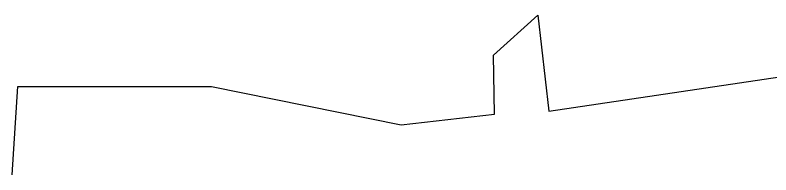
# Model space of a CAD drawing. Header units: metres. Extents: x 335517 to 338331, y 1782039 to 1785453.
# Drawn here: x 336961 to 337557, y 1785304 to 1785430 of the extents above; entities that cross this region are included whole.
import ezdxf

# ---------------------------------------------------------------- set-up
doc = ezdxf.new("R2010")
doc.units = ezdxf.units.M

msp = doc.modelspace()

# ---------------------------------------------------------------- linework, layer by layer
at = {"color": 3}
for p, q in [((337338.33, 1785398.43), (337373.22, 1785430.04)), ((337373.22, 1785430.04), (337381.96, 1785354.29)), ((337339.06, 1785351.95), (337338.33, 1785398.43)), ((337381.96, 1785354.29), (337613.13, 1785388.77)), ((336958.59, 1785303.97), (336963.06, 1785373.76)), ((336963.06, 1785373.76), (337115.9, 1785373.74)), ((337115.9, 1785373.74), (337265.3, 1785343.42)), ((337265.3, 1785343.42), (337339.06, 1785351.95))]:
    msp.add_line(p, q, dxfattribs=at)

doc.saveas('drawing.dxf')
